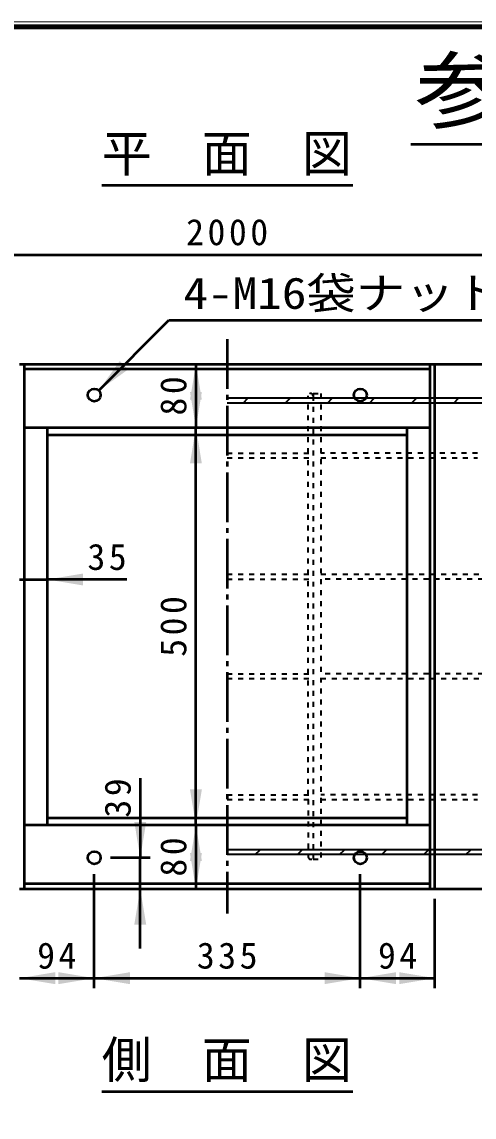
# Model space of a CAD drawing. Units: millimetres, scale not verified. Extents: x 100 to 4105, y 100 to 2870.
# Drawn here: x 2855 to 3310, y 1768 to 2870 of the extents above; entities that cross this region are included whole.
import ezdxf
from ezdxf.enums import TextEntityAlignment as Align

# ---------------------------------------------------------------- set-up
doc = ezdxf.new("R2010")
doc.units = ezdxf.units.MM
doc.header["$LTSCALE"] = 5
doc.linetypes.add('USER1', pattern=[2.2, 1, -1.2])
doc.linetypes.add('USER2', pattern=[13.4, 10, -1.2, 1, -1.2])
doc.layers.add('V-nasSTD', color=7, linetype='Continuous', lineweight=50)
doc.styles.add('ＭＳ ゴシック', font='')
doc.styles.get('ＭＳ ゴシック').set_extended_font_data('MS Gothic')

msp = doc.modelspace()

# ---------------------------------------------------------------- hatches: boundary and pattern name
at = {"layer": 'V-nasSTD'}
for points in [[(2953.485, 2528.71), (2932.271, 2499.012), (2961.97, 2520.225)], [(3024.196, 2489.686), (3030.196, 2525.686), (3036.196, 2489.686)], [(3024.196, 2497.686), (3030.196, 2461.686), (3036.196, 2497.686)], [(3024.196, 2425.686), (3030.196, 2461.686), (3036.196, 2425.686)], [(2916.546, 2314.87), (2880.546, 2308.87), (2916.546, 2302.87)], [(3024.196, 2097.686), (3030.196, 2061.686), (3036.196, 2097.686)], [(2968.146, 2064.886), (2974.146, 2028.886), (2980.146, 2064.886)], [(3024.196, 2025.686), (3030.196, 2061.686), (3036.196, 2025.686)], [(3024.196, 2033.686), (3030.196, 1997.686), (3036.196, 2033.686)], [(2968.146, 1961.686), (2974.146, 1997.686), (2980.146, 1961.686)], [(2888.546, 1913.686), (2852.546, 1907.686), (2888.546, 1901.686)], [(2891.746, 1901.686), (2927.746, 1907.686), (2891.746, 1913.686)], [(2963.746, 1913.686), (2927.746, 1907.686), (2963.746, 1901.686)], [(3159.746, 1901.686), (3195.746, 1907.686), (3159.746, 1913.686)], [(3231.746, 1913.686), (3195.746, 1907.686), (3231.746, 1901.686)], [(3234.946, 1901.686), (3270.946, 1907.686), (3234.946, 1913.686)]]:
    msp.add_hatch(color=256, dxfattribs=at).paths.add_polyline_path(points)

# ---------------------------------------------------------------- linework, layer by layer
at = {"layer": 'V-nasSTD', "lineweight": 100}
msp.add_line((4100, 2865), (105, 2865), dxfattribs=at)
at = {"layer": 'V-nasSTD'}
for p, q in [((3246.536, 2746.953), (4070.536, 2746.953)), ((2935.343, 2705.686), (3188.149, 2705.686)), ((2261.746, 2635.686), (3861.746, 2635.686)), ((2932.271, 2499.012), (3002.982, 2569.722)), ((3002.982, 2569.722), (3332.982, 2569.722)), ((2852.546, 2525.686), (3270.946, 2525.686)), ((2857.346, 2525.686), (2857.346, 1997.686)), ((3030.196, 2525.686), (3030.196, 2461.686)), ((3266.146, 1997.686), (3266.146, 2525.686)), ((3270.946, 2525.686), (3861.746, 2525.686)), ((3270.946, 1997.686), (3270.946, 2525.686)), ((2857.346, 2520.886), (3266.146, 2520.886)), ((2857.346, 2461.686), (3266.146, 2461.686)), ((2880.546, 2461.686), (2880.546, 2061.686)), ((3030.196, 2061.686), (3030.196, 2461.686)), ((3242.946, 2061.686), (3242.946, 2461.686)), ((3242.946, 2454.26), (2880.546, 2454.26)), ((2852.546, 2308.87), (2880.546, 2308.87)), ((2960.546, 2308.87), (2880.546, 2308.87)), ((2974.146, 2108.886), (2974.146, 2028.886)), ((3266.146, 2061.686), (2857.346, 2061.686)), ((2880.546, 2069.112), (3242.946, 2069.112)), ((3030.196, 2061.686), (3030.196, 1997.686)), ((2984.146, 2028.886), (2944.146, 2028.886)), ((2974.146, 1997.686), (2974.146, 2028.886)), ((2927.746, 1897.686), (2927.746, 2012.486)), ((3195.746, 1897.686), (3195.746, 2012.486)), ((2852.546, 1997.686), (3270.946, 1997.686)), ((3266.146, 2002.486), (2857.346, 2002.486)), ((2974.146, 1937.686), (2974.146, 1997.686)), ((3270.946, 1997.686), (3861.746, 1997.686)), ((3270.946, 1897.686), (3270.946, 1987.686)), ((2852.546, 1907.686), (2927.746, 1907.686)), ((2927.746, 1907.686), (3195.746, 1907.686)), ((3195.746, 1907.686), (3270.946, 1907.686)), ((2935.343, 1793.686), (3188.149, 1793.686))]:
    msp.add_line(p, q, dxfattribs=at)
at = {"layer": 'V-nasSTD', "linetype": 'USER2'}
msp.add_line((3061.746, 2550.686), (3061.746, 1972.686), dxfattribs=at)
at = {"layer": 'V-nasSTD', "lineweight": 35}
for p, q in [((3319.346, 2491.286), (3061.746, 2491.286)), ((3077.719, 2486.486), (3082.519, 2491.286)), ((3120.145, 2486.486), (3124.945, 2491.286)), ((3162.572, 2486.486), (3167.372, 2491.286)), ((3204.998, 2486.486), (3209.798, 2491.286)), ((3247.425, 2486.486), (3252.225, 2491.286)), ((3289.851, 2486.486), (3294.651, 2491.286)), ((3319.346, 2486.486), (3061.746, 2486.486)), ((3319.346, 2036.886), (3061.746, 2036.886)), ((3319.346, 2032.086), (3061.746, 2032.086)), ((3090.009, 2032.086), (3094.809, 2036.886)), ((3132.436, 2032.086), (3137.236, 2036.886)), ((3174.862, 2032.086), (3179.662, 2036.886)), ((3217.289, 2032.086), (3222.089, 2036.886)), ((3259.715, 2032.086), (3264.515, 2036.886)), ((3302.142, 2032.086), (3306.942, 2036.886))]:
    msp.add_line(p, q, dxfattribs=at)
at = {"layer": 'V-nasSTD', "linetype": 'USER1', "lineweight": 35}
for p, q in [((3143.346, 2491.286), (3143.346, 2493.686)), ((3143.346, 2436.05), (3143.346, 2491.686)), ((3148.146, 2496.086), (3156.146, 2496.086)), ((3148.146, 2496.086), (3148.146, 2493.686)), ((3148.146, 2493.686), (3148.146, 2029.686)), ((3156.146, 2496.086), (3156.146, 2027.286)), ((3061.746, 2436.05), (3148.146, 2436.05)), ((3313.746, 2436.05), (3156.146, 2436.05)), ((3061.746, 2431.25), (3148.146, 2431.25)), ((3143.346, 2314.086), (3143.346, 2431.186)), ((3156.146, 2431.25), (3313.746, 2431.25)), ((3061.746, 2314.086), (3148.146, 2314.086)), ((3061.746, 2309.286), (3148.146, 2309.286)), ((3143.346, 2214.086), (3143.346, 2309.286)), ((3156.146, 2314.086), (3319.346, 2314.086)), ((3319.346, 2309.286), (3156.146, 2309.286)), ((3061.746, 2214.086), (3148.146, 2214.086)), ((3061.746, 2209.286), (3148.146, 2209.286)), ((3143.346, 2092.186), (3143.346, 2209.286)), ((3319.346, 2214.086), (3156.146, 2214.086)), ((3156.146, 2209.286), (3319.346, 2209.286)), ((3061.746, 2092.123), (3148.146, 2092.123)), ((3061.746, 2087.323), (3148.146, 2087.323)), ((3143.346, 2087.323), (3143.346, 2031.686)), ((3313.746, 2092.123), (3156.146, 2092.123)), ((3156.146, 2087.323), (3313.746, 2087.323)), ((3143.346, 2032.086), (3143.346, 2029.686)), ((3148.146, 2029.686), (3148.146, 2027.286)), ((3148.146, 2027.286), (3156.146, 2027.286))]:
    msp.add_line(p, q, dxfattribs=at)
at = {"layer": 'V-nasSTD', "lineweight": 13}
msp.add_lwpolyline([(100, 100), (100, 2870), (4105, 2870), (4105, 100)], close=True, dxfattribs=at)
at = {"layer": 'V-nasSTD'}
for centre in [(2927.746, 2494.486), (3195.746, 2494.486), (2927.746, 2028.886), (3195.746, 2028.886)]:
    msp.add_circle(centre, 6.4, dxfattribs=at)
at = {"layer": 'V-nasSTD', "linetype": 'USER1', "lineweight": 35}
for centre, start, end in [((3145.746, 2493.686), 0, 180), ((3145.746, 2029.686), 180, 0)]:
    msp.add_arc(centre, 2.4, start, end, dxfattribs=at)

# ---------------------------------------------------------------- texts
at = {"layer": 'V-nasSTD', "style": 'ＭＳ ゴシック', "width": 1.15}
for s, height, p in [('参考重量\u30001,059kg', 62.32, (3250.536, 2831.953)), ('4-M16袋ナット', 31.67, (3017.622, 2612.922))]:
    msp.add_text(s, height=height, dxfattribs=at).set_placement(p, align=Align.TOP_LEFT)
at = {"layer": 'V-nasSTD', "style": 'ＭＳ ゴシック'}
for s, p in [('平\u3000面\u3000図', (2935.343, 2756.086)), ('側\u3000面\u3000図', (2935.343, 1844.086))]:
    msp.add_text(s, height=36.95, dxfattribs=at).set_placement(p, align=Align.TOP_LEFT)
at = {"layer": 'V-nasSTD', "char_height": 26.39, "attachment_point": 1, "style": 'ＭＳ ゴシック'}
for s, insert in [('\\T1.2;2000', (3020.346, 2671.686)), ('\\T1.2;35', (2920.946, 2344.87)), ('\\T1.2;94', (2870.346, 1943.686)), ('\\T1.2;335', (3031.146, 1943.686)), ('\\T1.2;94', (3213.546, 1943.686))]:
    msp.add_mtext(s, dxfattribs=dict(at, insert=insert))
at = {"layer": 'V-nasSTD', "char_height": 26.39, "attachment_point": 1, "rotation": 90, "style": 'ＭＳ ゴシック'}
for s, insert in [('\\T1.2;80', (2994.196, 2473.886)), ('\\T1.2;500', (2994.196, 2231.086)), ('\\T1.2;39', (2938.146, 2069.286)), ('\\T1.2;80', (2994.196, 2009.886))]:
    msp.add_mtext(s, dxfattribs=dict(at, insert=insert))

doc.saveas('drawing.dxf')
